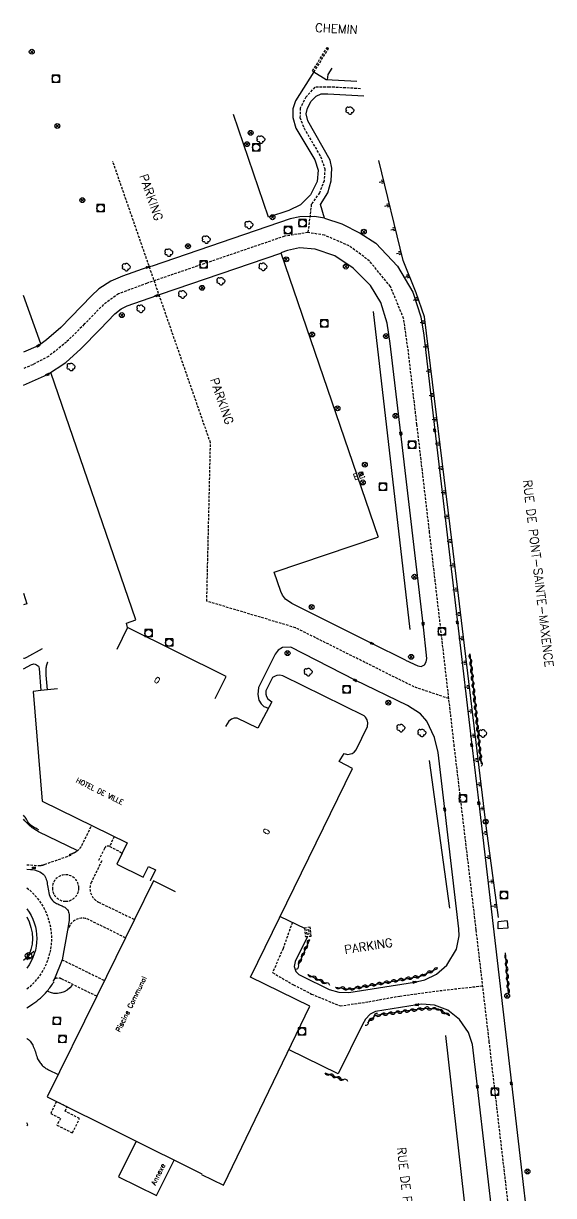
# Model space of a CAD drawing. Header units: millimetres. Extents: x 169000 to 170001, y 126000 to 127001.
# Drawn here: x 169000 to 169108.2, y 126180.2 to 126419.4 of the extents above; entities that cross this region are included whole.
import ezdxf
from ezdxf.enums import TextEntityAlignment as Align

# ---------------------------------------------------------------- set-up
doc = ezdxf.new("R2010")
doc.units = ezdxf.units.MM
doc.linetypes.add('DASHED', pattern=[0.75, 0.5, -0.25])
doc.layers.get('0').update_dxf_attribs({"linetype": 'CONTINUOUS'})
for name, color, linetype in [('W0001', 6, 'DASHED'), ('W0008', 7, 'CONTINUOUS'), ('W0100', 7, 'CONTINUOUS'), ('W0105', 7, 'CONTINUOUS'), ('W0112', 1, 'DASHED'), ('W0211', 2, 'CONTINUOUS'), ('W0300', 7, 'CONTINUOUS'), ('W0302', 3, 'CONTINUOUS'), ('W0310', 3, 'CONTINUOUS'), ('W0400', 7, 'CONTINUOUS'), ('W0420', 7, 'CONTINUOUS'), ('W0469', 7, 'CONTINUOUS'), ('W0471', 7, 'CONTINUOUS'), ('W0984', 7, 'CONTINUOUS'), ('W0989', 7, 'CONTINUOUS'), ('W0991', 7, 'CONTINUOUS')]:
    doc.layers.add(name, color=color, linetype=linetype)
doc.styles.get("Standard").update_dxf_attribs({"font": 'romans.shx', "width": 0.85})

# ---------------------------------------------------------------- blocks, each defined once
blk = doc.blocks.new('T420')
for p, q in [((0.75, 0.75), (-0.75, 0.75)), ((-0.75, 0.75), (-0.75, -0.75)), ((0.75, 0.75), (0.75, -0.75)), ((0.75, -0.75), (-0.75, -0.75))]:
    blk.add_line(p, q)
blk.add_ellipse((0, 0), major_axis=(-0.53, 0.53), ratio=1, start_param=3.926991, end_param=10.210176)
blk = doc.blocks.new('T400')
for p, q in [((-0.15, 0.3), (0.15, 0.3)), ((-0.15, -0.25), (-0.15, 0.3)), ((-0.15, 0.15), (0.15, 0.15)), ((-0.15, 0), (0.15, 0)), ((0.15, 0.3), (0.15, -0.25)), ((-0.15, -0.15), (0.15, -0.15)), ((-0.15, -0.25), (-0.15, -0.3)), ((-0.15, -0.3), (0.15, -0.3)), ((0.15, -0.3), (0.15, -0.25))]:
    blk.add_line(p, q)
blk = doc.blocks.new('T471')
for p, q in [((-0.333334, 0.333334), (-0.333334, -0.333334)), ((-0.333334, 0.333334), (0.333334, 0.333334)), ((-0.333334, 0), (0, 0)), ((0.500001, 0.500001), (1.000002, 1.000002)), ((-0.500001, -0.500001), (-1.000002, -1.000002)), ((-0.333334, -0.333334), (0.333334, -0.333334))]:
    blk.add_line(p, q)
blk.add_ellipse((0, 0), major_axis=(0.471405, 0.471405), ratio=1, start_param=5.4977871438, end_param=11.780972451)
blk = doc.blocks.new('t211o')
at = {"color": 0, "linetype": 'Continuous'}
for p, q in [((-0.29, 0.5), (-0.29, 0)), ((0, 1), (0, 0)), ((0.29, 0.5), (0.29, 0))]:
    blk.add_line(p, q, dxfattribs=at)
blk = doc.blocks.new('T469')
at = {"color": 0, "linetype": 'Continuous', "flags": 128}
for points in [[(-0.35, 0.35), (0.35, -0.35)], [(-0.35, -0.35), (0.35, 0.35)]]:
    blk.add_lwpolyline(points, dxfattribs=at)
at = {"color": 0, "linetype": 'Continuous'}
blk.add_circle((0, 0), 0.5, dxfattribs=at)
blk = doc.blocks.new('T300')
for p, q in [((-0.8, 0.51), (-0.86, 0.34)), ((-0.86, 0.34), (-0.86, 0.17)), ((-0.86, 0.17), (-0.74, 0.06)), ((-0.69, 0.63), (-0.8, 0.51)), ((-0.8, -0.06), (-0.74, 0.06)), ((-0.74, 0.06), (-0.69, 0.11)), ((-0.57, 0.69), (-0.69, 0.63)), ((-0.46, 0.69), (-0.57, 0.69)), ((-0.29, 0.63), (-0.46, 0.69)), ((-0.29, 0.63), (-0.17, 0.74)), ((-0.23, 0.57), (-0.29, 0.63)), ((-0.17, 0.74), (-0.06, 0.8)), ((-0.06, 0.8), (0.06, 0.8)), ((0.06, 0.8), (0.23, 0.74)), ((0.23, 0.74), (0.34, 0.63)), ((0.34, 0.63), (0.4, 0.51)), ((0.46, 0.46), (0.34, 0.46)), ((0.4, 0.51), (0.4, 0.46)), ((0.57, 0.4), (0.46, 0.46)), ((0.57, 0.4), (0.69, 0.29)), ((0.69, 0.29), (0.74, 0.17)), ((0.74, 0.06), (0.69, -0.17)), ((0.74, 0.17), (0.74, 0.06)), ((-0.8, -0.17), (-0.8, -0.06)), ((-0.8, -0.23), (-0.8, -0.17)), ((-0.74, -0.34), (-0.8, -0.23)), ((-0.69, -0.4), (-0.74, -0.34)), ((-0.51, -0.46), (-0.69, -0.4)), ((-0.4, -0.46), (-0.51, -0.46)), ((-0.4, -0.46), (-0.34, -0.46)), ((-0.34, -0.46), (-0.34, -0.4)), ((-0.34, -0.51), (-0.34, -0.46)), ((-0.29, -0.63), (-0.34, -0.51)), ((-0.17, -0.74), (-0.29, -0.63)), ((-0.06, -0.8), (-0.17, -0.74)), ((0.06, -0.8), (-0.06, -0.8)), ((0.17, -0.74), (0.06, -0.8)), ((0.23, -0.69), (0.17, -0.74)), ((0.29, -0.46), (0.23, -0.46)), ((0.29, -0.63), (0.23, -0.69)), ((0.46, -0.4), (0.29, -0.46)), ((0.34, -0.51), (0.29, -0.63)), ((0.34, -0.51), (0.34, -0.46)), ((0.57, -0.34), (0.46, -0.4)), ((0.63, -0.29), (0.57, -0.34)), ((0.69, -0.17), (0.63, -0.29))]:
    blk.add_line(p, q)
blk = doc.blocks.new('t310o')
at = {"color": 0, "linetype": 'Continuous'}
for centre, start, end in [((-0.5, 0.38), 216.8699, 323.1304), ((0.5, -0.37), 36.8699, 143.1303)]:
    blk.add_arc(centre, 0.625, start, end, dxfattribs=at)

msp = doc.modelspace()

# ---------------------------------------------------------------- linework, layer by layer
at = {"layer": 'W0001'}
for points in [[(169068.76, 126406.1), (169062.44, 126406.44), (169059.43, 126406.4), (169057.65, 126404.4), (169056.49, 126402.14), (169056.42, 126400.21), (169057.26, 126398.05), (169060.63, 126392.23), (169061.5, 126389.77), (169061.35, 126387.31), (169060.4, 126384.85), (169058.74, 126382.51), (169058.05, 126376.75)], [(169086.81, 126281.63), (169079.74, 126284.01), (169055.52, 126296.09), (169037.41, 126301.52), (169038.16, 126333.82), (169018.2, 126391.31)], [(169103.49, 126144.49), (169098.94, 126178.38), (169095.07, 126211.55), (169092.39, 126234.48), (169087.93, 126271.92), (169085.69, 126291.34), (169082.89, 126315.48), (169080.3, 126337.54), (169078.55, 126352.46), (169077.59, 126359.17), (169074.9, 126365.72), (169070.63, 126370.93), (169066.46, 126374.04), (169061.43, 126376.2), (169058.05, 126376.75), (169053.25, 126375.98), (169025.21, 126366.4), (169019.36, 126364.23), (169016.3, 126362.04), (169012.41, 126358.02), (169008.78, 126354.4), (169005.1, 126351.47), (169001.87, 126349.78), (169000, 126348.95)], [(169054.87, 126235.97), (169052.97, 126230.62), (169050.83, 126225.71), (169055.1, 126223.22), (169058.77, 126221.35), (169064.62, 126218.92), (169070.46, 126219.78), (169076.78, 126220.94), (169084.22, 126221.96), (169093.73, 126223.02)]]:
    msp.add_lwpolyline(points, dxfattribs=at)
at = {"layer": 'W0001', "flags": 128}
msp.add_lwpolyline([(169000.68, 126243.02, -0.485298), (169000.68, 126222.36, 5.87306)], format="xyb", dxfattribs=at)
at = {"layer": 'W0008'}
for p, q in [((169068.04, 126407.55), (169061.75, 126407.88)), ((169052.4, 126237.16), (169057.33, 126234.79))]:
    msp.add_line(p, q, dxfattribs=at)
for points in [[(169059.25, 126409.51), (169055.54, 126403.61), (169054.95, 126402.02), (169054.95, 126400.25), (169055.61, 126398.06), (169059.46, 126391.59), (169060.13, 126389.46), (169059.96, 126387.15), (169058.56, 126384.41), (169056.5, 126382.41), (169054.18, 126381.25), (169050.02, 126379.87), (169042.85, 126400.82)], [(169061.43, 126379.66), (169060.61, 126382.44), (169062.08, 126384.86), (169062.81, 126387.3), (169062.92, 126389.9), (169062.58, 126391.5), (169058.05, 126399.52), (169057.68, 126400.96), (169057.94, 126402.12), (169058.7, 126403.55), (169059.7, 126404.6), (169060.73, 126405.02), (169062.1, 126405.06), (169069.48, 126404.64)], [(169061.43, 126379.66), (169059.41, 126380.01), (169056.37, 126379.98), (169054.39, 126379.52), (169026.23, 126369.9), (169025.38, 126369.66), (169020.17, 126367.82), (169017.8, 126366.82), (169015.4, 126365.28), (169013.84, 126363.85), (169007.6, 126357.36), (169004.68, 126354.82), (169003.57, 126354.04), (169003, 126353.65), (169000, 126352.33)], [(169061.43, 126379.66), (169064.97, 126378.51), (169068.71, 126376.62), (169071.89, 126374.55), (169076.35, 126369.89), (169079.48, 126364.55), (169081.12, 126359.55), (169081.68, 126355.79), (169083.93, 126336.38), (169088.55, 126297.19), (169091.48, 126272.16), (169092.92, 126260.27), (169099.57, 126203.1), (169104.86, 126157.77), (169106.97, 126144.57)], [(169000, 126345.57), (169004.89, 126347.75), (169008.65, 126350.24), (169011.72, 126353.01), (169015.65, 126357.01), (169018.64, 126360.16), (169019.92, 126361.16), (169021.18, 126361.81), (169027.22, 126363.88), (169027.98, 126364.15), (169052.54, 126372.54)], [(169077.96, 126289.48), (169080.45, 126288.31), (169081.17, 126288.16), (169081.83, 126288.53), (169082.21, 126289.13), (169082.3, 126289.8), (169081.56, 126296.9), (169077.01, 126335.73), (169074.84, 126354.12), (169074.24, 126358.23), (169072.96, 126362.46), (169070.8, 126365.94), (169067.31, 126369.44), (169063.54, 126371.97), (169059.51, 126373.38), (169056.35, 126373.6), (169053.9, 126373.06), (169052.55, 126372.58), (169072.36, 126314.6)], [(169003.55, 126354.03), (169000, 126363.9)], [(169021.24, 126296.12), (169021.03, 126297.02), (169022.92, 126297.68), (169005.57, 126348.17)], [(169077.98, 126289.5), (169071.08, 126292.91), (169054.73, 126301.02), (169053.47, 126301.9), (169052.85, 126302.77), (169052.55, 126303.48), (169051.17, 126307.46), (169072.33, 126314.61)], [(169057.95, 126233.06), (169055.47, 126227.98), (169055.23, 126226.95), (169055.55, 126225.96), (169056.2, 126225.36), (169056.88, 126224.98), (169062.35, 126222.29), (169064.39, 126221.75), (169066.4, 126221.67), (169079.8, 126223.78), (169081.89, 126224.24), (169084.3, 126225.37), (169086.41, 126227.25), (169088.36, 126230.47), (169088.9, 126233.2), (169088.88, 126234.64), (169085.98, 126259.04), (169084.62, 126270.65), (169083.9, 126273.72), (169082.29, 126277.05), (169081, 126278.5), (169078.36, 126280.21), (169067.7, 126285.4), (169054.57, 126292.13), (169052.88, 126292.06), (169051.96, 126291.54), (169051.35, 126290.72), (169047.99, 126283.91), (169047.8, 126282.47), (169048.06, 126281.31), (169048.52, 126280.56), (169049.05, 126280.04), (169049.99, 126279.67)], [(169100.01, 126144.41), (169096.05, 126173.01), (169092.64, 126202.43), (169091.63, 126211.04), (169090.85, 126213.48), (169088.98, 126216.14), (169086.63, 126218.05), (169083.85, 126219.06), (169081.28, 126219.25), (169080.32, 126219.16), (169071.85, 126217.75), (169070.76, 126217.27), (169069.82, 126216.23), (169069.17, 126215.13), (169064.2, 126205.05), (169054.05, 126210.02)], [(169000.68, 126194.55), (169000.88, 126194.64), (169000.68, 126195.07)]]:
    msp.add_lwpolyline(points, dxfattribs=at)
for points in [[(169003.83, 126291.77), (169000.62, 126290.01, -0.073354), (169000, 126289.79, -0.0833)], [(169000, 126287.68), (169001.64, 126288.61, -0.1569), (169002.13, 126288.7, -0.1004), (169002.65, 126288.53, -0.0947), (169003.03, 126288.22, -0.1541), (169003.21, 126287.8), (169003.53, 126283.28), (169003.53, 126283.28)], [(169004.87, 126283.43), (169004.62, 126286.39), (169004.61, 126287.5, -0.0637), (169004.71, 126288.31, -0.0204), (169004.95, 126289.11), (169004.95, 126289.11)], [(169011.1, 126250.57), (169003.07, 126254.48, -0.0726), (169001.08, 126255.86, -0.035201), (169000, 126257.01, -0.0412)], [(169000.68, 126246.84), (169001.4, 126246.79, -0.0818), (169002.99, 126246.43, -0.1304), (169004.25, 126245.51, -0.1025), (169004.73, 126244.42, -0.0295), (169004.94, 126243.15, 0.0319), (169005.26, 126241.64, 0.1182), (169005.91, 126240.42, 0.0822), (169006.73, 126239.84, 0.0235), (169007.71, 126239.41, -0.025), (169008.42, 126239.04, -0.091), (169008.97, 126238.56, -0.1392), (169009.3, 126237.56, -0.035), (169009.3, 126236.34), (169008.98, 126234.37), (169007.86, 126228.35), (169006.33, 126224.46), (169006.02, 126223.97), (169006.02, 126223.97)], [(169000.68, 126218.56, 0.017933), (169001.9, 126219.34, 0.0268), (169003.45, 126220.53, 0.0384), (169004.82, 126221.91, 0.0206), (169005.55, 126222.86, 0.0068), (169006.23, 126223.85), (169006.23, 126223.85)], [(169009.91, 126223.16, -0.3765), (169004.82, 126221.91), (169004.82, 126221.91)], [(169000.68, 126212.28, -0.020598), (169000.84, 126212.19, -0.0939), (169001.51, 126211.52, -0.0474), (169001.98, 126210.67, -0.0286), (169002.42, 126209.52, -0.0098), (169002.77, 126208.35, 0.0169), (169003.24, 126207.52, 0.0525), (169003.81, 126206.79, 0.0496), (169004.41, 126206.29, 0.0347), (169005.09, 126205.89), (169007.07, 126204.92), (169007.07, 126204.92)]]:
    msp.add_lwpolyline(points, format="xyb", dxfattribs=at)
at = {"layer": 'W0008', "flags": 128}
for points in [[(169000.68, 126238.76, -0.331896), (169000.68, 126226.62, 4.58892)], [(169000.68, 126237.11, -0.253981), (169000.68, 126228.27, -0.479604)]]:
    msp.add_lwpolyline(points, format="xyb", dxfattribs=at)
at = {"layer": 'W0100'}
for p, q in [((169068.55, 126327.84), (169068.89, 126327.94)), ((169068.89, 126327.94), (169069.15, 126327.2)), ((169068.99, 126327.81), (169069.26, 126327.94)), ((169069.12, 126327.27), (169068.99, 126327.81))]:
    msp.add_line(p, q, dxfattribs=at)
for points in [[(169068.55, 126327.84), (169068.81, 126327.09), (169069.15, 126327.2)], [(169069.12, 126327.27), (169069.39, 126327.39), (169069.26, 126327.94)], [(169000, 126303.17), (169000.7, 126300.98), (169000, 126300.75)], [(169039.14, 126281.65), (169041.36, 126286.13), (169021.25, 126296.12), (169019.02, 126291.64)], [(169036.3, 126184.54), (169040.8, 126182.36), (169058.41, 126218.84), (169046.33, 126224.81), (169067.17, 126267.37), (169064.41, 126268.83), (169065.43, 126270.44), (169066.15, 126270.25), (169067.07, 126270.43), (169067.52, 126270.73), (169067.9, 126271.2), (169070.19, 126275.95), (169070.29, 126276.69), (169070.13, 126277.32), (169069.82, 126277.82), (169069.52, 126278.09), (169052.93, 126286.27), (169052.32, 126286.42), (169051.71, 126286.38), (169051.34, 126286.22), (169050.81, 126285.91), (169050.45, 126285.24), (169049.49, 126283.24), (169049.47, 126282.54), (169049.58, 126282.09), (169049.86, 126281.6), (169050.65, 126281), (169047.82, 126275.61), (169043.63, 126277.62), (169042.97, 126277.61), (169042.45, 126277.46), (169041.92, 126277.05), (169041.22, 126275.93)], [(169006.96, 126283.66), (169004.87, 126283.43), (169003.53, 126283.28), (169002, 126283.1), (169003.79, 126260.73), (169021.17, 126252.17), (169020.16, 126250.12), (169019.05, 126247.86), (169024.44, 126245.22), (169025.5, 126247.37), (169026.92, 126246.68), (169025.82, 126244.44), (169025.82, 126244.44)], [(169030.99, 126242.23), (169026.5, 126244.44), (169022.63, 126236.56), (169020.81, 126232.82), (169014.94, 126220.89), (169004.81, 126200.34), (169036.36, 126184.65)], [(169023.01, 126191.29), (169019.41, 126184.06), (169027.16, 126180.24), (169030.74, 126187.44), (169030.74, 126187.44)]]:
    msp.add_lwpolyline(points, dxfattribs=at)
at = {"layer": 'W0105'}
msp.add_line((169098.7, 126236.27), (169096.86, 126236.06), dxfattribs=at)
for points in [[(169062.95, 126410.29), (169062.11, 126409.02), (169061.97, 126407.9), (169061.74, 126407.91), (169059.23, 126409.48)], [(169098.7, 126236.27), (169098.82, 126234.78), (169096.91, 126234.65), (169096.86, 126236.06)]]:
    msp.add_lwpolyline(points, dxfattribs=at)
at = {"layer": 'W0112'}
for p, q in [((169059.25, 126409.5), (169062.28, 126414.3)), ((169062.01, 126414.52), (169062.28, 126414.3)), ((169017.59, 126251.48), (169020.16, 126250.12)), ((169058.53, 126234.96), (169057.33, 126234.8)), ((169057.89, 126233.5), (169057.77, 126234.45)), ((169007.86, 126228.35), (169016.53, 126224.1))]:
    msp.add_line(p, q, dxfattribs=at)
for points in [[(169059.25, 126409.5), (169058.97, 126409.72), (169062.01, 126414.52)], [(169057.33, 126234.79), (169057.53, 126233.06), (169058.7, 126233.18), (169058.53, 126234.96)], [(169057.77, 126234.45), (169058.17, 126234.5), (169058.26, 126233.53), (169057.89, 126233.5)], [(169007.56, 126195.96), (169006.82, 126194.59), (169009.99, 126193.02), (169011.44, 126195.96), (169008.47, 126197.44), (169008.88, 126198.31), (169006.7, 126199.39), (169005.54, 126196.98), (169007.56, 126195.96), (169007.56, 126195.96)]]:
    msp.add_lwpolyline(points, dxfattribs=at)
for points in [[(169009.34, 126249.81, 0.0024), (169009.6, 126249.9, 0.0073), (169009.85, 126249.99, 0.0265), (169010.39, 126250.22, 0.0371), (169010.89, 126250.52, 0.0577), (169011.47, 126251.04, 0.067), (169011.91, 126251.69), (169013.83, 126255.6), (169013.83, 126255.6)], [(169018.5, 126253.49), (169017.59, 126251.48, 0.411), (169016.51, 126251.06), (169015.27, 126248.5), (169015.27, 126248.5)], [(169000.68, 126247.73), (169003.08, 126247.58, 0.0356), (169003.38, 126247.58, 0.0283), (169003.67, 126247.62, 0.0235), (169003.99, 126247.7, 0.0129), (169004.31, 126247.81), (169010.02, 126249.81), (169010.02, 126249.81)], [(169015.95, 126248.5), (169013.86, 126244.22, 0.4146), (169015.33, 126240.1), (169022.63, 126236.56), (169022.63, 126236.56)], [(169005.88, 126242.98, -1), (169011.29, 126242.98, -0.414214), (169008.59, 126240.28, -0.414214), (169005.88, 126242.98, -0.97378)], [(169020.81, 126232.82), (169013.4, 126236.49, 0.4022), (169009.44, 126235.33), (169008.98, 126234.37), (169008.98, 126234.37)], [(169014.94, 126220.89), (169007.67, 126224.47, 0.4409), (169006.02, 126223.97), (169006.02, 126223.97)]]:
    msp.add_lwpolyline(points, format="xyb", dxfattribs=at)
at = {"layer": 'W0211'}
msp.add_lwpolyline([(169096.95, 126236.95), (169094.47, 126255.12), (169087.48, 126313.43), (169081.84, 126359.57), (169080.12, 126364.44), (169077.5, 126371.02), (169072.52, 126391.42)], dxfattribs=at)
at = {"layer": 'W0302'}
for p, q in [((169078.92, 126295.76), (169071.4, 126360.64)), ((169087.03, 126238.86), (169082.84, 126268.99)), ((169092.98, 126152.89), (169086.19, 126212.88))]:
    msp.add_line(p, q, dxfattribs=at)
at = {"layer": 'W0310'}
for p, q in [((169091.1, 126290.74), (169093.42, 126268.32)), ((169058.34, 126232.41), (169056.12, 126227.37)), ((169099.02, 126221.48), (169098.4, 126229.78)), ((169058.06, 126225.36), (169061.78, 126223.47)), ((169061.51, 126205.25), (169065.34, 126203.82))]:
    msp.add_line(p, q, dxfattribs=at)
msp.add_lwpolyline([(169003.12, 126254.84, -0.0313), (169001.86, 126255.54, -0.1069), (169000.9, 126256.49, -0.0177), (169000.75, 126256.77, 0.0103), (169000.59, 126257.05, 0.020509), (169000, 126257.87, -0.1471)], format="xyb", dxfattribs=at)
for points in [[(169063.7, 126222.77), (169066.38, 126222.32), (169081.05, 126225), (169084.48, 126226.55)], [(169086.96, 126216.9), (169084.61, 126218.26), (169081.84, 126218.4), (169071.79, 126216.95), (169070.2, 126215.47)]]:
    msp.add_lwpolyline(points, dxfattribs=at)

# ---------------------------------------------------------------- block references
at = {"layer": 'W0211'}
for p, rotation in [((169073.54, 126387.25), 103.7124991694875), ((169074.72, 126382.39), 103.7124991694875), ((169075.91, 126377.53), 103.7124991694875), ((169077.1, 126372.68), 103.7124991694875), ((169078.72, 126367.96), 111.6798272705497), ((169080.52, 126363.3), 109.5194350638295), ((169081.97, 126358.53), 96.96769176217849), ((169082.58, 126353.57), 96.96769176217849), ((169083.18, 126348.6), 96.96769176217849), ((169083.79, 126343.64), 96.96769176217849), ((169084.39, 126338.68), 96.96769176217849), ((169085, 126333.72), 96.96769176217849), ((169085.61, 126328.75), 96.96769176217849), ((169086.21, 126323.79), 96.96769176217849), ((169086.82, 126318.83), 96.96769176217849), ((169087.43, 126313.86), 96.96769176217849), ((169088.02, 126308.9), 96.83816407105508), ((169088.62, 126303.93), 96.83816407105508), ((169089.21, 126298.97), 96.83816407105508), ((169089.81, 126294.01), 96.83816407105508), ((169090.41, 126289.04), 96.83816407105508), ((169091, 126284.08), 96.83816407105508), ((169091.6, 126279.11), 96.83816407105508), ((169092.19, 126274.15), 96.83816407105508), ((169092.79, 126269.18), 96.83816407105508), ((169093.38, 126264.22), 96.83816407105508), ((169093.98, 126259.26), 96.83816407105508), ((169094.59, 126254.29), 97.75323386140994), ((169095.26, 126249.34), 97.75323386140994), ((169095.93, 126244.38), 97.75323386140994), ((169096.61, 126239.43), 97.75323386140994)]:
    msp.add_blockref('t211o', p, dxfattribs=dict(at, rotation=rotation))
at = {"layer": 'W0300'}
for p in [(169066.66, 126401.61), (169048.51, 126395.7), (169046.06, 126378.27), (169037.35, 126375.28), (169029.69, 126372.62), (169021.01, 126369.66), (169048.93, 126369.73), (169040.33, 126366.78), (169032.49, 126364.09), (169023.97, 126361.18), (169009.74, 126349.29), (169058.14, 126287.03), (169077.08, 126275.61), (169081.35, 126274.61), (169093.77, 126274.5)]:
    msp.add_blockref('T300', p, dxfattribs=at)
at = {"layer": 'W0310'}
for p, rotation in [((169091.2, 126289.75), 275.9079256256192), ((169091.36, 126288.26), 275.9079256256192), ((169091.51, 126286.76), 275.9079256256192), ((169091.66, 126285.27), 275.9079256256192), ((169091.82, 126283.78), 275.9079256256192), ((169091.97, 126282.29), 275.9079256256192), ((169092.13, 126280.8), 275.9079256256192), ((169092.28, 126279.3), 275.9079256256192), ((169092.44, 126277.81), 275.9079256256192), ((169092.59, 126276.32), 275.9079256256192), ((169092.74, 126274.83), 275.9079256256192), ((169092.9, 126273.34), 275.9079256256192), ((169093.05, 126271.84), 275.9079256256192), ((169093.21, 126270.35), 275.9079256256192), ((169093.36, 126268.86), 275.9079256256192), ((169057.94, 126231.49), 246.2264361664184), ((169056.73, 126228.75), 246.2264361664184), ((169057.33, 126230.12), 246.2264361664184), ((169098.5, 126228.46), 94.27363553337396), ((169056.12, 126227.37), 246.2264361664184), ((169083.67, 126226.18), 24.36857046328961), ((169098.61, 126226.97), 94.27363553337396), ((169098.72, 126225.47), 94.27363553337396), ((169058.95, 126224.91), 333.1275816063117), ((169060.29, 126224.23), 333.1275816063117), ((169061.63, 126223.55), 333.1275816063117), ((169073.54, 126223.63), 10.31832948482728), ((169075.02, 126223.9), 10.31832948482728), ((169076.5, 126224.17), 10.31832948482728), ((169077.97, 126224.43), 10.31832948482728), ((169079.45, 126224.7), 10.31832948482728), ((169080.92, 126224.97), 10.31832948482728), ((169082.3, 126225.56), 24.36857046328961), ((169098.83, 126223.98), 94.27363553337396), ((169064.68, 126222.61), 350.5342565225675), ((169066.17, 126222.36), 350.5342565225675), ((169067.64, 126222.55), 10.31832948482728), ((169069.12, 126222.82), 10.31832948482728), ((169070.59, 126223.09), 10.31832948482728), ((169072.07, 126223.36), 10.31832948482728), ((169098.94, 126222.48), 94.27363553337396), ((169071.53, 126216.71), 223.0481337328933), ((169072.92, 126217.12), 188.1667777817372), ((169074.4, 126217.33), 188.1667777817372), ((169075.89, 126217.54), 188.1667777817372), ((169077.37, 126217.76), 188.1667777817372), ((169078.86, 126217.97), 188.1667777817372), ((169080.34, 126218.18), 188.1667777817372), ((169081.83, 126218.4), 188.1667777817372), ((169083.33, 126218.32), 177.1314526004548), ((169084.8, 126218.15), 149.9774999360127), ((169086.09, 126217.4), 149.9774999360127), ((169070.43, 126215.69), 223.0481337328933), ((169062.45, 126204.9), 339.5935016334236), ((169063.85, 126204.38), 339.5935016334236), ((169065.26, 126203.85), 339.5935016334236)]:
    msp.add_blockref('t310o', p, dxfattribs=dict(at, rotation=rotation))
at = {"layer": 'W0400'}
for p, rotation in [((169025.38, 126369.66), 285.3807081784798), ((169027.22, 126363.88), 108.9957732630476), ((169003, 126353.65), 304.319732810265), ((169004.89, 126347.75), 114.0134179168775), ((169083.93, 126336.38), 186.6224253932543), ((169077.01, 126335.73), 6.678023946509599), ((169081.56, 126296.9), 5.937685718736799), ((169088.55, 126297.19), 186.7266394634738), ((169071.08, 126292.91), 243.6894566467612), ((169067.7, 126285.4), 64.05088300507083), ((169091.48, 126272.16), 186.6833858821667), ((169092.92, 126260.27), 186.8910812772972), ((169085.98, 126259.04), 6.786836176997415), ((169002.13, 126247.1), 87.38240000000003), ((169079.8, 126223.78), 278.9338169500112), ((169080.32, 126219.16), 95.16271294206032), ((169092.64, 126202.43), 6.605217702832507), ((169099.57, 126203.1), 186.6369213252153)]:
    msp.add_blockref('T400', p, dxfattribs=dict(at, rotation=rotation))
at = {"layer": 'W0420'}
for p in [(169006.61, 126408.1), (169047.46, 126394.12), (169015.73, 126381.7), (169053.98, 126377.22), (169056.91, 126378.67), (169036.75, 126370.2), (169061.39, 126358.16), (169079.29, 126333.45), (169073.35, 126324.84), (169085.38, 126295.34), (169025.52, 126294.96), (169029.74, 126293.06), (169065.94, 126283.52), (169089.65, 126261.22), (169098.06, 126241.52), (169056.82, 126213.68), (169096.17, 126201.36)]:
    msp.add_blockref('T420', p, dxfattribs=at)
at = {"layer": 'W0420', "rotation": 357.3824}
for p in [(169006.79, 126215.85), (169007.93, 126212.16)]:
    msp.add_blockref('T420', p, dxfattribs=at)
at = {"layer": 'W0469'}
for p in [(169001.68, 126413.64), (169006.89, 126398.49), (169046.36, 126397.08), (169045.62, 126394.77), (169012, 126383.34), (169050.8, 126379.87), (169069.45, 126376.91), (169033.57, 126373.95), (169053.63, 126371.28), (169065.79, 126369.8), (169036.44, 126365.46), (169020.07, 126359.9), (169058.92, 126355.93), (169073.98, 126355.61), (169064.09, 126340.88), (169075.94, 126339.34), (169069.67, 126329.36), (169069.24, 126325.75), (169079.79, 126306.5), (169058.8, 126300.32), (169053.89, 126290.9), (169079.11, 126290.16), (169074.47, 126280.81), (169094.34, 126256.52), (169098.71, 126220.99), (169102.86, 126185.13)]:
    msp.add_blockref('T469', p, dxfattribs=at)
at = {"layer": 'W0471', "rotation": 357.3824}
msp.add_blockref('T471', (169001.03, 126229.13), dxfattribs=at)

# ---------------------------------------------------------------- texts
at = {"layer": 'W0984'}
for s, height, rotation, p in [('EL.', 1.249, 17.4558, (169068.52, 126327.16)), ('HOTEL DE VILLE', 1, 333.7652, (169015.57, 126262.73))]:
    msp.add_text(s, height=height, rotation=rotation, dxfattribs=at).set_placement(p, align=Align.MIDDLE)
at = {"layer": 'W0989'}
for s, rotation, p in [('CHEMIN', 356.9963, (169063.86, 126418.35)), ('PARKING', 289.1406, (169026.06, 126383.93)), ('PARKING', 289.1406, (169040.49, 126342.35)), ('RUE DE PONT-SAINTE-MAXENCE', 276.727, (169105.08, 126307.15)), ('PARKING', 8.9337, (169070.41, 126231.13)), ('RUE DE PONT-SAINTE-MAXENCE', 276.6376, (169079.33, 126171))]:
    msp.add_text(s, height=1.75, rotation=rotation, dxfattribs=at).set_placement(p, align=Align.MIDDLE)
at = {"layer": 'W0991'}
for s, height, rotation, p in [('0', 1.25, 327.9162, (169027.27, 126285.4)), ('0', 1.25, 57.9773, (169049.58, 126254.5)), ('Piscine Communal', 1, 63.8137, (169021.94, 126219.3)), ('Annexe', 1, 63.5474, (169027.48, 126184.56))]:
    msp.add_text(s, height=height, rotation=rotation, dxfattribs=at).set_placement(p, align=Align.MIDDLE)

doc.saveas('drawing.dxf')
